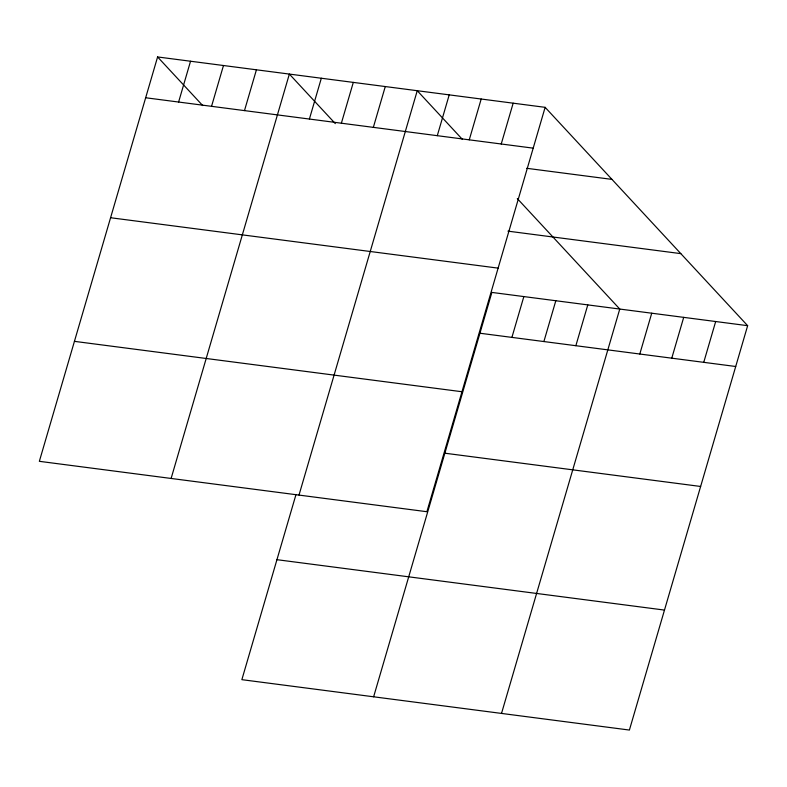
<?xml version="1.0" encoding="UTF-8"?>
<svg xmlns="http://www.w3.org/2000/svg" width="787" height="787" viewBox="0 0 787 787"><rect width="100%" height="100%" fill="white"/><g stroke="black" fill="none" stroke-linecap="round" stroke-linejoin="round"><path stroke-width="1.18" d="M157.597 56.949L39.35 461.32L426.888 511.717L545.135 107.337L157.597 56.949L202.712 105.576M178.6 102.044L190.543 61.229M211.546 106.324L223.478 65.508M244.482 110.613L256.424 69.797M171.113 478.457L289.36 74.076L335.311 123.618M309.399 119.053L321.332 78.238M341.371 123.205L353.304 82.399M373.343 127.366L385.276 86.55M296.02 494.443L241.865 679.663L629.403 730.051L747.65 325.68L545.135 107.337M299.001 495.092L417.248 90.712L462.363 139.348M437.287 135.679L449.22 94.863M469.259 139.84L481.191 99.024M501.23 144.001L513.163 103.186M373.628 696.79L491.875 292.42L747.65 325.68M511.914 337.387L523.847 296.571M543.886 341.548L555.819 300.732M575.858 345.7L587.791 304.894M501.516 713.425L619.763 309.045L517.295 198.57M639.801 354.022L651.734 313.206M671.773 358.174L683.706 317.358M703.745 362.335L715.678 321.519M145.664 97.755L533.202 148.153M526.71 168.3L611.961 179.387M507.94 231.142L680.824 253.63M110.583 217.733L498.122 268.131M479.942 333.235L735.717 366.496M74.431 341.351L461.969 391.739M444.852 453.204L700.627 486.464M276.945 559.685L664.484 610.082"/></g></svg>
